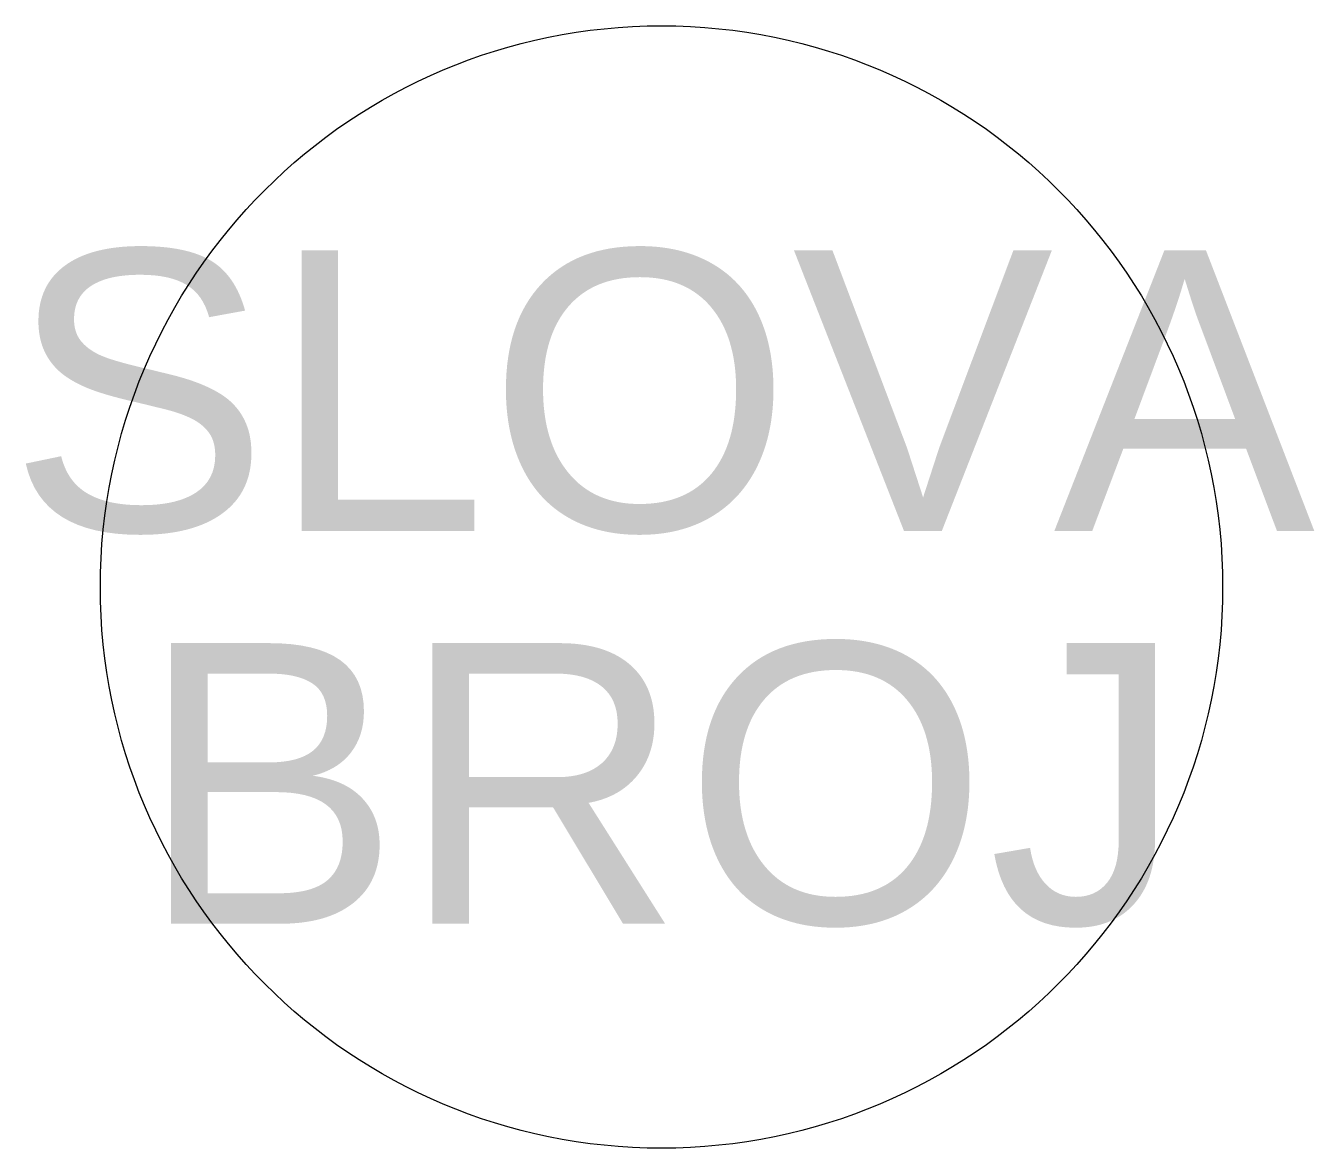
# Model space of a CAD drawing. Extents: x -16.2 to -4.7, y -7.1 to 2.9.
import ezdxf
from ezdxf.enums import TextEntityAlignment as Align

# ---------------------------------------------------------------- set-up
doc = ezdxf.new("R2010")
doc.units = 0
doc.layers.add('Text Layer', color=250, linetype='Continuous')
doc.styles.get("Standard").update_dxf_attribs({"font": 'arial.ttf'})

msp = doc.modelspace()

# ---------------------------------------------------------------- linework, layer by layer
msp.add_circle((-10.544, -2.084), 5)

# ---------------------------------------------------------------- texts
at = {"layer": 'Text Layer'}
for tag, text, p in [('SLOVA', 'Slova', (-10.544, -1.584)), ('BROJ', '123', (-10.544, -5.084))]:
    msp.add_attdef(tag, text=text, height=2.5, dxfattribs=at).set_placement(p, align=Align.CENTER)

doc.saveas('drawing.dxf')
